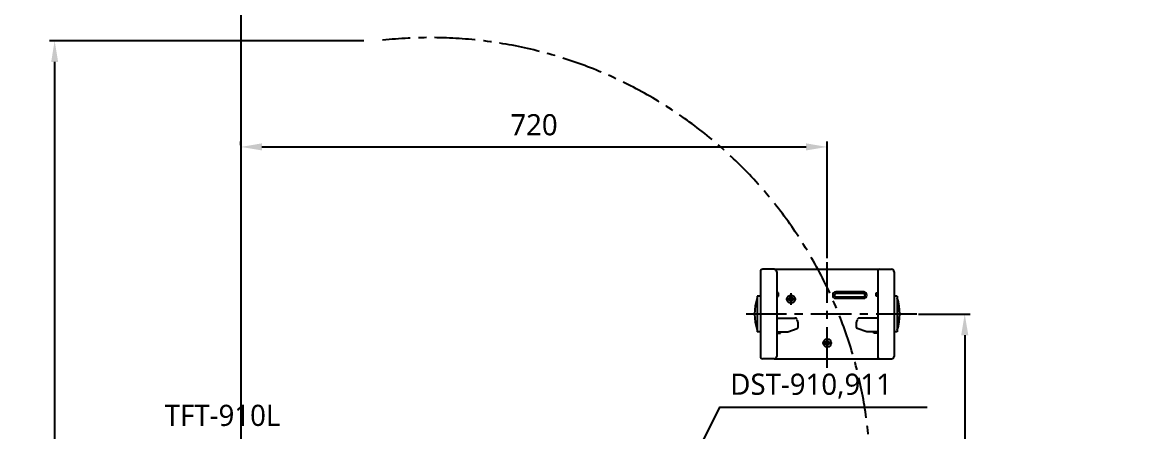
# Model space of a CAD drawing. Extents: x -2111 to 4214, y -25 to 2527.
# Drawn here: x -2111 to -724, y 912 to 1415 of the extents above; entities that cross this region are included whole.
import ezdxf

# ---------------------------------------------------------------- set-up
doc = ezdxf.new("R2010")
doc.units = 0
doc.header["$LTSCALE"] = 20
doc.header["$MEASUREMENT"] = 0
doc.linetypes.add('CENTER', pattern=[2, 1.25, -0.25, 0.25, -0.25])
doc.layers.get('0').update_dxf_attribs({"linetype": 'CONTINUOUS'})
doc.layers.get('DEFPOINTS').update_dxf_attribs({"linetype": 'CONTINUOUS'})
for name, color, linetype in [('1', 7, 'CONTINUOUS'), ('2', 2, 'CONTINUOUS'), ('3', 3, 'CONTINUOUS'), ('4', 4, 'CONTINUOUS'), ('6', 6, 'CONTINUOUS'), ('CENTER', 2, 'CENTER')]:
    doc.layers.add(name, color=color, linetype=linetype)
doc.styles.add('ROMANS', font='NanumGothic.ttf', dxfattribs={"height": 10.144927})
doc.styles.get("Standard").update_dxf_attribs({"font": 'NanumGothic.ttf'})
doc.dimstyles.get("Standard").update_dxf_attribs({"dimtxt": 2.7, "dimasz": 2.5, "dimexe": 1.5, "dimexo": 1.5, "dimgap": 1.5, "dimtad": 1, "dimdec": 0, "dimlfac": 10, "dimzin": 0, "dimdsep": 46, "dimtxsty": 'Standard', "dimcen": 0, "dimclrt": 2, "dimadec": 0, "dimazin": 0, "dimtfac": 1, "dimtdec": 0, "dimtmove": 0, "dimatfit": 3, "dimfxl": 0, "dimtolj": 1, "dimtzin": 0, "dimarcsym": 0})

# ---------------------------------------------------------------- blocks, each defined once
blk = doc.blocks.new('*D59')
at = {"color": 3, "lineweight": -2}
for p, q in [((-1011.5, 1056.6), (-948.1, 1056.6)), ((-954.6, 1030.6), (-954.6, 728.7)), ((-954.6, 372.6), (-954.6, 674.6)), ((-968.7, 346.6), (-948.1, 346.6))]:
    blk.add_line(p, q, dxfattribs=at)
at = {"color": 3}
for points in [[(-958.9, 1030.6), (-950.2, 1030.6), (-954.6, 1056.6)], [(-958.9, 372.6), (-950.2, 372.6), (-954.6, 346.6)]]:
    blk.add_solid(points, dxfattribs=at)
at = {"layer": 'DEFPOINTS', "color": 0}
for p in [(-1013.5, 1056.6), (-970.6, 346.6), (-954.6, 346.6)]:
    blk.add_point(p, dxfattribs=at)
at = {"color": 2, "insert": (-954.6, 701.6), "char_height": 26, "attachment_point": 5}
blk.add_mtext('\\A1;710', dxfattribs=at)
blk = doc.blocks.new('*D60')
at = {"layer": '1', "color": 3, "lineweight": -2}
for p, q in [((-1843.4, 1263.9), (-1843.4, 1268.4)), ((-1123.4, 1125.2), (-1123.4, 1268.4)), ((-1817.4, 1261.9), (-1149.4, 1261.9))]:
    blk.add_line(p, q, dxfattribs=at)
at = {"layer": '1', "color": 3}
for points in [[(-1817.4, 1266.3), (-1817.4, 1257.6), (-1843.4, 1261.9)], [(-1149.4, 1266.3), (-1149.4, 1257.6), (-1123.4, 1261.9)]]:
    blk.add_solid(points, dxfattribs=at)
at = {"layer": 'DEFPOINTS', "color": 0}
for p in [(-1843.4, 1261.9), (-1123.4, 1261.9), (-1123.4, 1123.3)]:
    blk.add_point(p, dxfattribs=at)
at = {"layer": '1', "color": 2, "insert": (-1483.4, 1289), "char_height": 26, "attachment_point": 5}
blk.add_mtext('\\A1;720', dxfattribs=at)
blk = doc.blocks.new('*D70')
at = {"color": 3, "lineweight": -2}
for p, q in [((-1692.4, 1392.3), (-2078.4, 1392.3)), ((-2071.9, 1366.3), (-2071.9, 896.6)), ((-2071.9, 372.6), (-2071.9, 842.3)), ((-1845.4, 346.6), (-2078.4, 346.6))]:
    blk.add_line(p, q, dxfattribs=at)
at = {"color": 3}
for points in [[(-2076.2, 1366.3), (-2067.6, 1366.3), (-2071.9, 1392.3)], [(-2076.2, 372.6), (-2067.6, 372.6), (-2071.9, 346.6)]]:
    blk.add_solid(points, dxfattribs=at)
at = {"layer": 'DEFPOINTS', "color": 0}
for p in [(-1690.5, 1392.3), (-2071.9, 346.6), (-1843.4, 346.6)]:
    blk.add_point(p, dxfattribs=at)
at = {"color": 2, "insert": (-2071.9, 869.4), "char_height": 26, "attachment_point": 5}
blk.add_mtext('\\A1;1046', dxfattribs=at)

msp = doc.modelspace()

# ---------------------------------------------------------------- linework, layer by layer
at = {"layer": '1'}
for p, q in [((-1167.8, 1068), (-1167.8, 1082.4)), ((-1173.1, 1074.9), (-1162.1, 1074.9)), ((-1123.4, 1013.8), (-1123.4, 1028.1)), ((-1128.8, 1020.7), (-1117.8, 1020.7))]:
    msp.add_line(p, q, dxfattribs=at)
at = {"layer": '3'}
msp.add_lwpolyline([(-1304.3, 843.6), (-1255.2, 942), (-1000.7, 942)], dxfattribs=at)
at = {"layer": '4'}
for p, q in [((-1188.4, 1111.6), (-1202.4, 1111.6)), ((-1188.4, 1111.6), (-1058.4, 1111.6)), ((-1058.4, 1111.6), (-1044.4, 1111.6)), ((-1205.4, 1108.6), (-1205.4, 1004.6)), ((-1185.4, 1108.6), (-1185.4, 1004.6)), ((-1061.4, 1108.6), (-1061.4, 1004.6)), ((-1041.4, 1108.6), (-1041.4, 1004.6)), ((-1183.3, 1082.6), (-1185.4, 1082.6)), ((-1183.3, 1078.6), (-1183.3, 1082.6)), ((-1063.5, 1082.6), (-1061.4, 1082.6)), ((-1063.5, 1078.6), (-1063.5, 1082.6)), ((-1209.4, 1078.6), (-1209.4, 1034.6)), ((-1205.4, 1078.6), (-1209.4, 1078.6)), ((-1185.4, 1078.6), (-1183.3, 1078.6)), ((-1061.4, 1078.6), (-1063.5, 1078.6)), ((-1037.4, 1078.6), (-1041.4, 1078.6)), ((-1037.4, 1078.6), (-1037.4, 1034.6)), ((-1185.4, 1051.6), (-1163, 1051.6)), ((-1061.4, 1051.6), (-1083.9, 1051.6)), ((-1205.4, 1034.6), (-1209.4, 1034.6)), ((-1185.4, 1034.6), (-1171.9, 1034.6)), ((-1185.4, 1033.1), (-1180.6, 1033.1)), ((-1180.6, 1033.1), (-1180.6, 1034.6)), ((-1171.9, 1034.6), (-1160.4, 1039)), ((-1074.9, 1034.6), (-1086.5, 1039)), ((-1061.4, 1034.6), (-1074.9, 1034.6)), ((-1066.3, 1033.1), (-1066.3, 1034.6)), ((-1061.4, 1033.1), (-1066.3, 1033.1)), ((-1037.4, 1034.6), (-1041.4, 1034.6)), ((-1188.4, 1001.6), (-1202.4, 1001.6)), ((-1188.4, 1001.6), (-1058.4, 1001.6)), ((-1058.4, 1001.6), (-1044.4, 1001.6))]:
    msp.add_line(p, q, dxfattribs=at)
for points in [[(-1078.6, 1075.9, 1), (-1078.6, 1083.7), (-1112.8, 1083.7, 1), (-1112.8, 1075.9)], [(-1078.6, 1077.9, 1), (-1078.6, 1081.7), (-1112.8, 1081.7, 1), (-1112.8, 1077.9)]]:
    msp.add_lwpolyline(points, format="xyb", close=True, dxfattribs=at)
for centre, radius in [((-1167.8, 1074.9), 5), ((-1167.8, 1074.9), 2.5), ((-1123.4, 1021), 5), ((-1123.4, 1021), 2.5)]:
    msp.add_circle(centre, radius, dxfattribs=at)
for centre, radius, start, end in [((-1202.4, 1108.6), 3, 90, 180), ((-1188.4, 1108.6), 3, 0, 90), ((-1058.4, 1108.6), 3, 90, 180), ((-1044.4, 1108.6), 3, 0, 90), ((-1144.3, 1056.6), 68.2, 162.9409, 197.0591), ((-1102.6, 1056.6), 68.2, 342.9409, 17.0591), ((-1163, 1048.6), 3, 20.743, 90), ((-1161.1, 1040.9), 2, 290.9719, 352.3216), ((-1177.5, 1043.1), 18.5, 352.3216, 20.743), ((-1069.4, 1043.1), 18.5, 159.257, 187.6784), ((-1085.7, 1040.9), 2, 187.6784, 249.0281), ((-1083.9, 1048.6), 3, 90, 159.257), ((-1202.4, 1004.6), 3, 180, 270), ((-1188.4, 1004.6), 3, 270, 0), ((-1058.4, 1004.6), 3, 180, 270), ((-1044.4, 1004.6), 3, 270, 0)]:
    msp.add_arc(centre, radius, start, end, dxfattribs=at)
at = {"layer": '6'}
msp.add_lwpolyline([(-617, 2271.6), (-1843.4, 2271.6), (-1843.4, 346.6), (84.1, 346.6), (84.1, 1346.6)], dxfattribs=at)
at = {"layer": 'CENTER', "color": 1, "linetype": 'CENTER', "ltscale": 2}
for p, q in [((-1123.4, 990.5), (-1123.4, 1123.3)), ((-1013.5, 1056.6), (-1222.8, 1056.6))]:
    msp.add_line(p, q, dxfattribs=at)
msp.add_arc((-1610.7, 856), 540.2, 350.798, 96.2221, dxfattribs=at)

# ---------------------------------------------------------------- texts
at = {"layer": '2', "char_height": 26, "attachment_point": 4, "style": 'ROMANS'}
for s, insert in [('DST-910,911', (-1242.4, 968)), ('TFT-910L', (-1936.8, 931.9))]:
    msp.add_mtext(s, dxfattribs=dict(at, insert=insert))

# ---------------------------------------------------------------- dimensions: what is measured, and where the dimension line sits
for base, p1, p2, picture, middle in [((-2071.9, 346.6), (-1690.5, 1392.3), (-1843.4, 346.6), '*D70', (-2071.9, 869.4)), ((-954.6, 346.6), (-1013.5, 1056.6), (-970.6, 346.6), '*D59', (-954.6, 701.6))]:
    dim = msp.add_linear_dim(base=base, p1=p1, p2=p2, angle=90, dimstyle='Standard', override={"dimscale": 1.3, "dimtxt": 20, "dimasz": 20, "dimexe": 5, "dimgap": 10, "dimtih": 1, "dimtoh": 1, "dimlfac": 1, "dimclrd": 3, "dimclre": 3, "dimarcsym": 1})
    dim.commit()
    dim.dimension.update_dxf_attribs({"geometry": picture, "text_midpoint": middle, "dimtype": 160})
at = {"layer": '1'}
dim = msp.add_linear_dim(base=(-1123.4, 1261.9), p1=(-1843.4, 1261.9), p2=(-1123.4, 1123.3), dimstyle='Standard', override={"dimscale": 1.3, "dimtxt": 20, "dimasz": 20, "dimexe": 5, "dimgap": 10, "dimlfac": 1, "dimclrd": 3, "dimclre": 3, "dimarcsym": 1}, dxfattribs=at)
dim.commit()
dim.dimension.update_dxf_attribs({"geometry": '*D60', "text_midpoint": (-1483.4, 1289)})

doc.saveas('drawing.dxf')
